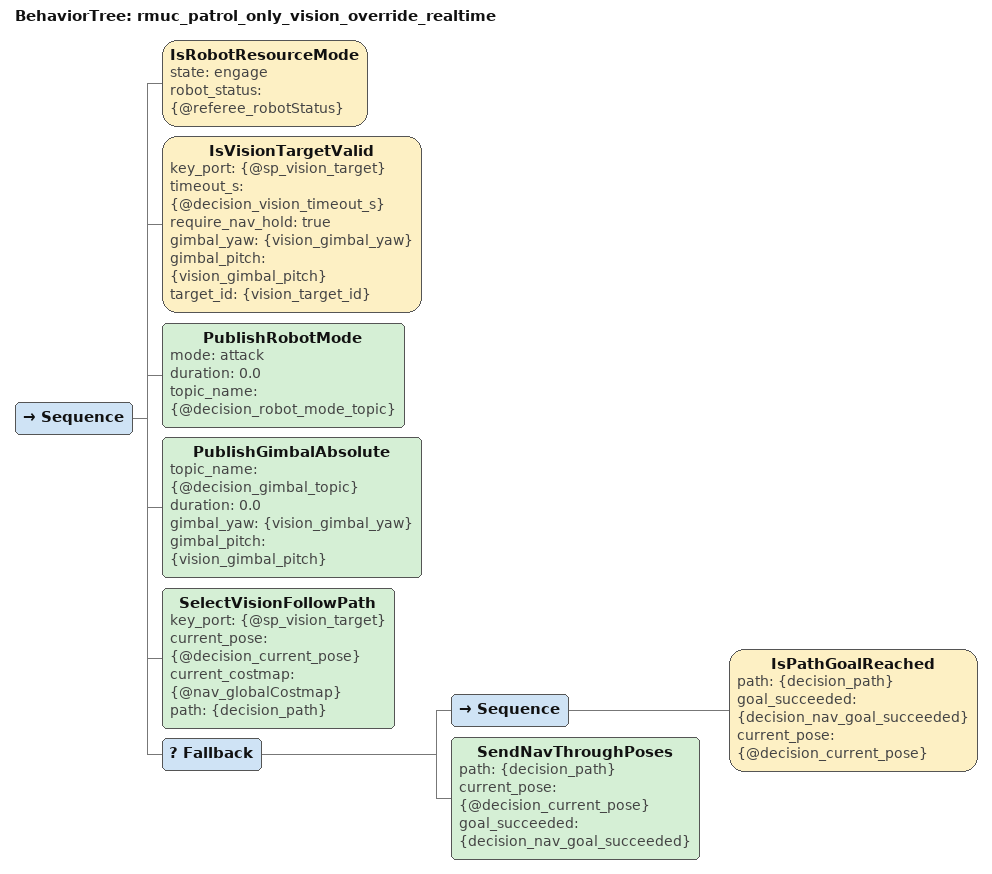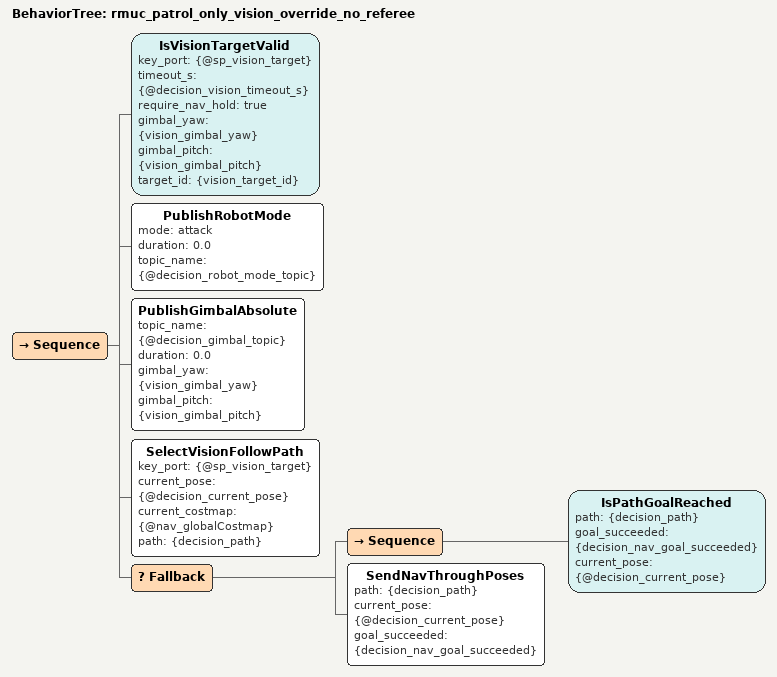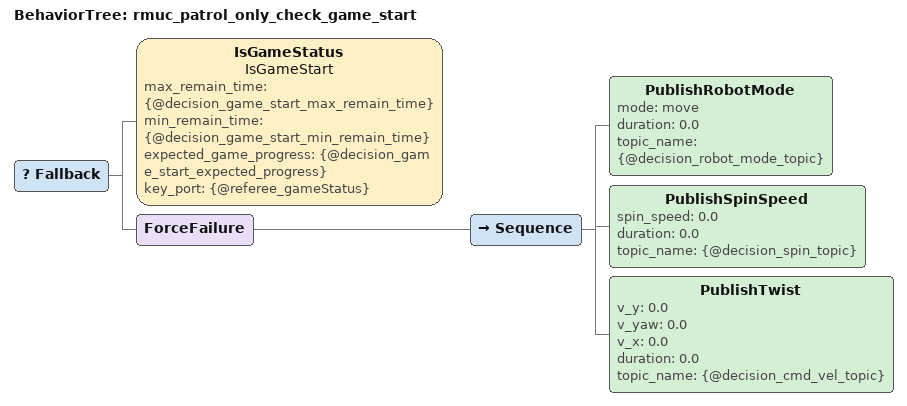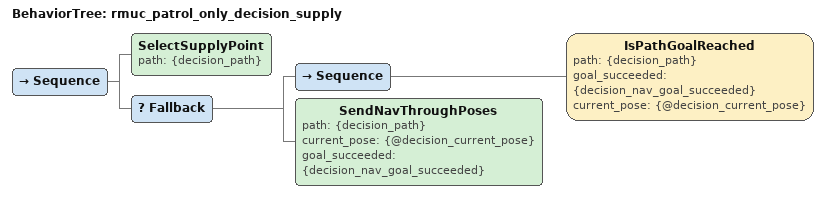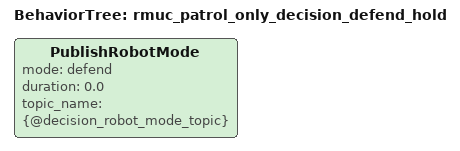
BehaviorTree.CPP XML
<BehaviorTree ID="rmuc_patrol_only_vision_override_realtime">
  <Sequence>
    <IsRobotResourceMode state="engage" robot_status="{@referee_robotStatus}"/>
    <IsVisionTargetValid key_port="{@sp_vision_target}" timeout_s="{@decision_vision_timeout_s}" require_nav_hold="true" gimbal_yaw="{vision_gimbal_yaw}" gimbal_pitch="{vision_gimbal_pitch}" target_id="{vision_target_id}"/>
    <PublishRobotMode mode="attack" duration="0.0" topic_name="{@decision_robot_mode_topic}"/>
    <PublishGimbalAbsolute topic_name="{@decision_gimbal_topic}" duration="0.0" gimbal_yaw="{vision_gimbal_yaw}" gimbal_pitch="{vision_gimbal_pitch}"/>
    <SelectVisionFollowPath key_port="{@sp_vision_target}" current_pose="{@decision_current_pose}" current_costmap="{@nav_globalCostmap}" path="{decision_path}"/>
    <Fallback>
      <Sequence>
        <IsPathGoalReached path="{decision_path}" goal_succeeded="{decision_nav_goal_succeeded}" current_pose="{@decision_current_pose}"/>
      </Sequence>
      <SendNavThroughPoses path="{decision_path}" current_pose="{@decision_current_pose}" goal_succeeded="{decision_nav_goal_succeeded}"/>
    </Fallback>
  </Sequence>
</BehaviorTree>

<BehaviorTree ID="rmuc_patrol_only_vision_override_no_referee">
  <Sequence>
    <IsVisionTargetValid key_port="{@sp_vision_target}" timeout_s="{@decision_vision_timeout_s}" require_nav_hold="true" gimbal_yaw="{vision_gimbal_yaw}" gimbal_pitch="{vision_gimbal_pitch}" target_id="{vision_target_id}"/>
    <PublishRobotMode mode="attack" duration="0.0" topic_name="{@decision_robot_mode_topic}"/>
    <PublishGimbalAbsolute topic_name="{@decision_gimbal_topic}" duration="0.0" gimbal_yaw="{vision_gimbal_yaw}" gimbal_pitch="{vision_gimbal_pitch}"/>
    <SelectVisionFollowPath key_port="{@sp_vision_target}" current_pose="{@decision_current_pose}" current_costmap="{@nav_globalCostmap}" path="{decision_path}"/>
    <Fallback>
      <Sequence>
        <IsPathGoalReached path="{decision_path}" goal_succeeded="{decision_nav_goal_succeeded}" current_pose="{@decision_current_pose}"/>
      </Sequence>
      <SendNavThroughPoses path="{decision_path}" current_pose="{@decision_current_pose}" goal_succeeded="{decision_nav_goal_succeeded}"/>
    </Fallback>
  </Sequence>
</BehaviorTree>

<BehaviorTree ID="rmuc_patrol_only_check_game_start">
  <Fallback>
    <IsGameStatus name="IsGameStart" max_remain_time="{@decision_game_start_max_remain_time}" min_remain_time="{@decision_game_start_min_remain_time}" expected_game_progress="{@decision_game_start_expected_progress}" key_port="{@referee_gameStatus}"/>
    <ForceFailure>
      <Sequence>
        <PublishRobotMode mode="move" duration="0.0" topic_name="{@decision_robot_mode_topic}"/>
        <PublishSpinSpeed spin_speed="0.0" duration="0.0" topic_name="{@decision_spin_topic}"/>
        <PublishTwist v_y="0.0" v_yaw="0.0" v_x="0.0" duration="0.0" topic_name="{@decision_cmd_vel_topic}"/>
      </Sequence>
    </ForceFailure>
  </Fallback>
</BehaviorTree>

<BehaviorTree ID="rmuc_patrol_only_decision_supply">
  <Sequence>
    <SelectSupplyPoint path="{decision_path}"/>
    <Fallback>
      <Sequence>
        <IsPathGoalReached path="{decision_path}" goal_succeeded="{decision_nav_goal_succeeded}" current_pose="{@decision_current_pose}"/>
      </Sequence>
      <SendNavThroughPoses path="{decision_path}" current_pose="{@decision_current_pose}" goal_succeeded="{decision_nav_goal_succeeded}"/>
    </Fallback>
  </Sequence>
</BehaviorTree>

<BehaviorTree ID="rmuc_patrol_only_decision_defend_hold">
  <PublishRobotMode mode="defend" duration="0.0" topic_name="{@decision_robot_mode_topic}"/>
</BehaviorTree>
